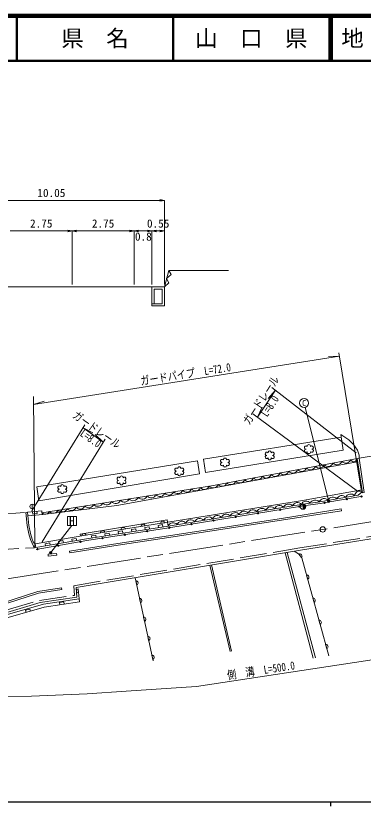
# Model space of a CAD drawing. Units: millimetres at full size, sheet at 1:1000, with parts at other scales. Extents: x 40000 to 680000, y 20000 to 380000.
# Drawn here: x 298023 to 375254, y 204000 to 380000 of the extents above; entities that cross this region are included whole.
import ezdxf
from ezdxf.enums import TextEntityAlignment as Align

# ---------------------------------------------------------------- set-up
doc = ezdxf.new("R2010")
doc.units = ezdxf.units.MM
doc.header["$LTSCALE"] = 1000
doc.linetypes.add('CHAIN', pattern=[18.5, 12, -1.5, 3.5, -1.5])
doc.linetypes.add('DASHED', pattern=[7.5, 6, -1.5])
for name, color, linetype, lineweight in [('M-BGD', 7, 'Continuous', 13), ('M-BMK', 2, 'CHAIN', 13), ('M-BMK-SRVR', 3, 'Continuous', 13), ('M-STR-HTXT', 7, 'Continuous', 13), ('M-STR-STRC', 7, 'Continuous', 13), ('M-TTL', 2, 'Continuous', 140), ('M-TTL-BAND', 7, 'Continuous', 25), ('M-TTL-LINE', 7, 'Continuous', 50)]:
    doc.layers.add(name, color=color, linetype=linetype, lineweight=lineweight)
doc.layers.add('M-TTL-TXT', color=7, linetype='Continuous')
doc.styles.add('ＭＳ ゴシック', font='')
doc.styles.get('ＭＳ ゴシック').set_extended_font_data('MS Gothic')

# ---------------------------------------------------------------- blocks, each defined once
blk = doc.blocks.new('open_arrow')
at = {"color": 0, "linetype": 'Continuous', "lineweight": -2}
blk.add_lwpolyline([(7.5, 1.25), (0, 0), (7.5, -1.25)], dxfattribs=at)

msp = doc.modelspace()

# ---------------------------------------------------------------- hatches: boundary and pattern name
at = {"layer": 'M-BGD'}
for points in [[(374748, 272938, -0.41421), (374870, 273111, -0.41421), (375043, 272989, -1)], [(361888, 270106), (361869, 271306, -1)], [(366540, 271524, -0.41421), (366663, 271697, -0.41421), (366836, 271575, -1)], [(371467, 272373, -0.41421), (371590, 272546, -0.41421), (371763, 272424, -1)], [(351722, 269200, -0.41421), (351846, 269372, -0.41421), (352018, 269248, -1)], [(356658, 270001, -0.41421), (356782, 270173, -0.41421), (356954, 270049, -1)], [(360940, 270696, -0.41421), (361064, 270868, -0.41421), (361236, 270744, -1)], [(341851, 267597, -0.41421), (341975, 267769, -0.41421), (342148, 267645, -1)], [(346787, 268398, -0.41421), (346911, 268570, -0.41421), (347083, 268446, -1)], [(331981, 265995, -0.41421), (332105, 266167, -0.41421), (332277, 266043, -1)], [(336916, 266796, -0.41421), (337040, 266968, -0.41421), (337212, 266844, -1)], [(322103, 264436, -1), (322399, 264482, -0.41421), (322274, 264311, -0.41421)], [(327042, 265215, -1), (327338, 265262, -0.41421), (327213, 265091, -0.41421)], [(312229, 262855, -1), (312524, 262906, -0.41421), (312402, 262733, -0.41421)], [(317164, 263656, -1), (317460, 263703, -0.41421), (317336, 263531, -0.41421)], [(302689, 261219, -1), (302985, 261270, -0.41421), (302863, 261097, -0.41421)], [(307301, 262010, -1), (307596, 262061, -0.41421), (307474, 261888, -0.41421)]]:
    msp.add_hatch(color=256, dxfattribs=at).paths.add_polyline_path(points)
at = {"layer": 'M-STR-HTXT'}
for points in [[(367739, 272081, -1), (367478, 271654, -0.41421), (367395, 271998, -0.41421)], [(306010, 260579, -1), (305571, 260340, -1)]]:
    msp.add_hatch(color=256, dxfattribs=at).paths.add_polyline_path(points)

# ---------------------------------------------------------------- linework, layer by layer
at = {"layer": 'M-BGD', "linetype": 'DASHED'}
for p, q in [((328299, 319643), (328299, 315393)), ((328799, 319143), (328799, 315893)), ((328799, 319143), (330549, 319143)), ((330549, 319143), (330549, 315893)), ((331049, 319643), (331049, 315393)), ((328299, 315893), (330549, 315893)), ((328299, 315393), (331049, 315393)), ((374351, 281496), (380686, 282561)), ((293965, 268924), (300266, 269396)), ((292715, 261003), (302211, 261548))]:
    msp.add_line(p, q, dxfattribs=at)
at = {"layer": 'M-BGD'}
for p, q in [((301660, 271226), (301660, 270226)), ((361888, 270106), (361869, 271306)), ((300266, 269396), (300654, 269445)), ((300654, 269445), (303780, 269779)), ((301720, 269559), (301773, 269062)), ((302767, 269168), (302714, 269665)), ((303780, 269779), (303881, 268944)), ((370372, 270179), (370435, 269784)), ((301773, 269062), (302767, 269168)), ((324722, 265760), (323735, 265604)), ((324800, 265266), (324722, 265760)), ((325821, 266288), (326800, 266443)), ((327686, 266228), (326698, 266072)), ((326698, 266072), (326776, 265578)), ((327764, 265734), (327686, 266228)), ((330649, 266696), (329661, 266540)), ((329661, 266540), (329739, 266046)), ((330203, 266980), (331181, 267134)), ((330727, 266202), (330649, 266696)), ((331759, 267226), (331898, 266387)), ((312678, 264200), (313654, 264368)), ((315832, 264357), (314845, 264201)), ((314845, 264201), (314923, 263707)), ((315910, 263863), (315832, 264357)), ((316820, 264867), (317799, 265022)), ((318796, 264825), (317808, 264669)), ((317808, 264669), (317886, 264175)), ((318874, 264331), (318796, 264825)), ((321759, 265293), (320771, 265137)), ((320771, 265137), (320849, 264643)), ((321408, 265591), (322387, 265746)), ((321837, 264799), (321759, 265293)), ((323735, 265604), (323812, 265111)), ((302309, 262422), (302453, 261584)), ((305554, 262624), (304568, 262454)), ((304568, 262454), (304653, 261962)), ((305638, 262131), (305554, 262624)), ((308511, 263131), (307525, 262962)), ((307525, 262962), (307609, 262469)), ((308595, 262638), (308511, 263131)), ((311467, 263638), (310482, 263469)), ((310482, 263469), (310566, 262976)), ((311552, 263145), (311467, 263638)), ((302453, 261584), (302211, 261548)), ((309923, 260800), (309994, 260406)), ((358386, 260526), (364628, 237046)), ((305187, 260086), (307075, 260284)), ((305187, 260086), (305223, 259688)), ((307075, 260284), (307146, 259891)), ((357892, 260444), (364135, 236964)), ((360932, 260116), (361558, 259349)), ((341172, 257651), (345649, 238433)), ((341517, 257708), (345994, 238491)), ((362650, 255508), (362913, 254552)), ((324547, 254873), (328523, 236388)), ((324687, 254224), (324895, 253256)), ((308161, 252626), (308221, 252231)), ((311976, 251444), (311898, 252432)), ((325544, 250240), (325752, 249271)), ((364076, 250327), (364339, 249372)), ((308689, 249474), (307700, 249324)), ((307700, 249324), (307775, 248830)), ((308764, 248979), (308689, 249474)), ((301119, 247909), (300157, 247635)), ((300157, 247635), (300294, 247154)), ((301256, 247428), (301119, 247909)), ((326431, 246115), (326639, 245147)), ((365425, 245428), (365688, 244473)), ((327350, 241844), (327558, 240876)), ((366910, 240032), (367173, 239077)), ((328250, 237660), (328458, 236692))]:
    msp.add_line(p, q, dxfattribs=at)
for points in [[(294299, 319643), (296799, 319643), (310549, 319643), (324299, 319643), (328299, 319643), (331049, 319643), (332032, 323310), (345285, 323310)], [(331540, 321477), (332560, 322410), (332032, 323310)], [(331049, 319643), (332069, 320576), (331540, 321477)], [(72972, 301655), (75410, 300187), (90656, 295408), (122006, 290494), (215201, 256655), (223947, 253890), (245957, 250013), (245920, 248474), (255035, 247460), (273263, 244113), (289024, 245087), (303413, 249343), (311608, 250514), (311427, 252682), (361284, 261010), (404333, 267918), (495220, 282385), (564808, 293152)], [(374351, 281496), (374355, 282136), (373972, 283248), (373139, 284557), (372091, 285605), (370293, 286753), (370827, 283306), (340214, 278310), (339749, 281257), (370382, 286181)], [(300732, 268675), (304030, 268956), (320478, 270955), (374026, 280671)], [(374351, 281496), (341555, 275354), (303831, 269361)], [(374351, 281496), (375448, 273845), (375092, 273789), (373911, 281414)], [(302309, 262422), (313614, 264361), (331844, 267239), (361795, 272101), (365505, 272748), (374986, 274472)], [(302520, 261190), (313817, 263128), (332041, 266005), (361980, 270865), (365684, 271376), (374284, 272859), (374896, 272963)], [(331898, 266387), (361921, 271260), (365623, 271771), (374114, 273235), (375060, 273999)], [(302211, 261548), (301987, 261875), (301558, 262685), (301307, 263349), (300884, 264640), (300551, 266483), (300266, 269396)], [(302309, 262422), (302121, 262588), (301914, 262876), (301685, 263482), (301273, 264738), (300947, 266538), (300654, 269445)], [(309923, 260800), (320687, 262484), (330517, 264015), (357063, 268066), (370372, 270179)], [(309994, 260406), (320749, 262089), (330577, 263620), (357125, 267670), (370434, 269784), (370435, 269784)], [(331759, 267226), (331682, 267743), (312319, 264581), (312386, 264150)], [(331898, 266387), (313752, 263522), (302453, 261584)], [(359909, 260781), (360879, 260181), (361611, 259284), (367614, 237474)], [(305223, 259688), (305226, 259688), (307131, 259888), (307146, 259891)], [(247647, 250111), (255442, 249496), (272615, 246742), (288979, 246891), (303043, 251443), (308221, 252231)], [(247678, 250509), (255489, 249893), (272645, 247142), (288914, 247290), (302951, 251834), (308161, 252626)], [(312180, 249495), (312075, 250188), (311898, 252432)], [(278923, 243037), (281009, 244173), (289376, 244767), (304210, 248999), (312075, 250188)], [(312180, 249495), (304359, 248314), (289498, 244074), (281210, 243486), (279176, 242378)]]:
    msp.add_lwpolyline(points, dxfattribs=at)
at = {"layer": 'M-BGD', "linetype": 'DASHED'}
msp.add_lwpolyline([(120495, 291237), (122131, 290981), (215362, 257128), (224067, 254377), (246467, 250431), (246431, 248920), (255108, 247955), (273294, 244616), (288937, 245583), (303306, 249833), (311070, 250942), (310891, 253099), (361204, 261504), (404254, 268412), (495143, 282879), (564723, 293645)], dxfattribs=at)
at = {"layer": 'M-BGD'}
msp.add_lwpolyline([(338385, 280937), (338859, 278019), (303101, 272016), (302701, 275092)], close=True, dxfattribs=at)
for centre, radius in [((374896, 272963), 150), ((301660, 270726), 500), ((361879, 270706), 600), ((366688, 271549), 150), ((371615, 272398), 150), ((351870, 269224), 150), ((356806, 270025), 150), ((361088, 270720), 150), ((341999, 267621), 150), ((346935, 268422), 150), ((332129, 266019), 150), ((337064, 266820), 150), ((322251, 264459), 150), ((327190, 265239), 150), ((312377, 262881), 150), ((317312, 263679), 150), ((302837, 261244), 150), ((307449, 262035), 150)]:
    msp.add_circle(centre, radius, dxfattribs=at)
for centre, radius, start, end in [((362544, 283875), 360, 37.6435, 270), ((362544, 283155), 360, 90, 322.3565), ((363184, 284155), 360, 90, 189.61526), ((363184, 284155), 360, 350.38474, 90), ((363824, 283875), 360, 270, 142.3565), ((363824, 283155), 360, 217.6435, 90), ((353825, 282477), 360, 37.6435, 270), ((353825, 281757), 360, 90, 322.3565), ((354465, 282757), 360, 90, 189.61526), ((354465, 282757), 360, 350.38474, 90), ((355105, 282477), 360, 270, 142.3565), ((355105, 281757), 360, 217.6435, 90), ((363184, 282875), 360, 170.38474, 270), ((363184, 282875), 360, 270, 9.61526), ((343890, 280886), 360, 37.6435, 270), ((343890, 280166), 360, 90, 322.3565), ((344530, 281166), 360, 90, 189.61526), ((344530, 279886), 360, 170.38474, 270), ((344530, 281166), 360, 350.38474, 90), ((344530, 279886), 360, 270, 9.61526), ((345170, 280886), 360, 270, 142.3565), ((345170, 280166), 360, 217.6435, 90), ((354465, 281477), 360, 170.38474, 270), ((354465, 281477), 360, 270, 9.61526), ((365500, 280438), 1160, 221.09414, 340.12376), ((367466, 280806), 1160, 221.09414, 340.12376), ((369432, 281174), 1160, 221.09414, 340.12376), ((371398, 281542), 1160, 221.09414, 340.12376), ((373168, 281450), 743, 203.9581, 357.2598), ((333730, 278942), 360, 37.6435, 270), ((333730, 278222), 360, 90, 322.3565), ((334370, 279222), 360, 90, 189.61526), ((334370, 279222), 360, 350.38474, 90), ((335010, 278942), 360, 270, 142.3565), ((335010, 278222), 360, 217.6435, 90), ((355671, 278597), 1160, 221.09414, 340.12376), ((357637, 278965), 1160, 221.09414, 340.12376), ((359603, 279333), 1160, 221.09414, 340.12376), ((361569, 279701), 1160, 221.09414, 340.12376), ((363534, 280069), 1160, 221.09414, 340.12376), ((320876, 276916), 360, 37.6435, 270), ((320876, 276196), 360, 90, 322.3565), ((321516, 277196), 360, 90, 189.61526), ((321516, 277196), 360, 350.38474, 90), ((322156, 276916), 360, 270, 142.3565), ((322156, 276196), 360, 217.6435, 90), ((334370, 277942), 360, 170.38474, 270), ((334370, 277942), 360, 270, 9.61526), ((345842, 276756), 1160, 221.09414, 340.12376), ((347808, 277124), 1160, 221.09414, 340.12376), ((349774, 277492), 1160, 221.09414, 340.12376), ((351740, 277860), 1160, 221.09414, 340.12376), ((353705, 278228), 1160, 221.09414, 340.12376), ((307716, 274962), 360, 37.6435, 270), ((307716, 274242), 360, 90, 322.3565), ((308356, 275242), 360, 90, 189.61526), ((308356, 275242), 360, 350.38474, 90), ((308996, 274962), 360, 270, 142.3565), ((308996, 274242), 360, 217.6435, 90), ((321516, 275916), 360, 170.38474, 270), ((321516, 275916), 360, 270, 9.61526), ((336003, 275068), 1160, 219.51067, 338.54029), ((337978, 275382), 1160, 219.51067, 338.54029), ((339953, 275695), 1160, 219.51067, 338.54029), ((341913, 276027), 1160, 220.6726, 339.70955), ((343876, 276387), 1160, 221.09414, 340.12376), ((308356, 273962), 360, 170.38474, 270), ((308356, 273962), 360, 270, 9.61526), ((326127, 273499), 1160, 219.51067, 338.54029), ((328102, 273813), 1160, 219.51067, 338.54029), ((330077, 274127), 1160, 219.51067, 338.54029), ((332053, 274440), 1160, 219.51067, 338.54029), ((334028, 274754), 1160, 219.51067, 338.54029), ((368528, 271675), 1160, 40.26662, 159.29624), ((370499, 272015), 1160, 40.26662, 159.29624), ((372470, 272354), 1160, 40.26662, 159.29624), ((374451, 273088), 1096, 56.25563, 179.12398), ((314275, 271617), 1160, 219.51067, 338.54029), ((316251, 271930), 1160, 219.51067, 338.54029), ((318226, 272244), 1160, 219.51067, 338.54029), ((320201, 272558), 1160, 219.51067, 338.54029), ((322176, 272872), 1160, 219.51067, 338.54029), ((324152, 273185), 1160, 219.51067, 338.54029), ((358643, 270132), 1160, 39.705, 158.73462), ((360617, 270452), 1160, 39.705, 158.73462), ((362583, 270753), 1160, 38.62534, 157.65955), ((364561, 271030), 1160, 38.34449, 157.37411), ((366556, 271337), 1160, 40.11742, 159.15098), ((304571, 270021), 991, 221.68506, 336.36591), ((306360, 270453), 1210, 223.27869, 334.77227), ((308350, 270675), 1160, 219.51067, 338.54029), ((310325, 270989), 1160, 219.51067, 338.54029), ((312300, 271303), 1160, 219.51067, 338.54029), ((346798, 268209), 1160, 39.705, 158.73462), ((348772, 268530), 1160, 39.705, 158.73462), ((350747, 268850), 1160, 39.705, 158.73462), ((352721, 269171), 1160, 39.705, 158.73462), ((354695, 269491), 1160, 39.705, 158.73462), ((356669, 269811), 1160, 39.705, 158.73462), ((336927, 266607), 1160, 39.705, 158.73462), ((338902, 266927), 1160, 39.705, 158.73462), ((340876, 267248), 1160, 39.705, 158.73462), ((342850, 267568), 1160, 39.705, 158.73462), ((344824, 267889), 1160, 39.705, 158.73462), ((321913, 265572), 505, 20.14228, 177.80047), ((326326, 266269), 505, 20.14228, 177.80047), ((330707, 266961), 505, 20.14228, 177.80047), ((332979, 265966), 1160, 39.705, 158.73462), ((334953, 266287), 1160, 39.705, 158.73462), ((313182, 264188), 505, 20.90265, 178.56084), ((317325, 264848), 505, 20.14228, 177.80047), ((361169, 259671), 505, 320.38654, 118.04473), ((362687, 255004), 505, 296.56058, 94.21877), ((324695, 253720), 505, 293.31111, 90.9693), ((312034, 251946), 505, 105.69446, 263.35265), ((325552, 249735), 505, 293.31111, 90.9693), ((364113, 249824), 505, 296.56058, 94.21877), ((326439, 245610), 505, 293.31111, 90.9693), ((365462, 244924), 505, 296.56058, 94.21877), ((327358, 241339), 505, 293.31111, 90.9693), ((366947, 239529), 505, 296.56058, 94.21877), ((328258, 237155), 505, 293.31111, 90.9693)]:
    msp.add_arc(centre, radius, start, end, dxfattribs=at)
at = {"layer": 'M-BMK'}
msp.add_line((295619, 254526), (564189, 296731), dxfattribs=at)
at = {"layer": 'M-BMK-SRVR'}
msp.add_circle((366268, 265628), 600, dxfattribs=at)
at = {"layer": 'M-STR-HTXT'}
for p, q in [((331049, 338906), (280799, 338906)), ((331049, 320143), (331049, 338907)), ((296799, 332096), (310549, 332096)), ((310549, 320143), (310549, 332097)), ((310549, 332096), (324299, 332096)), ((324299, 320143), (324299, 332097)), ((324299, 332096), (328299, 332096)), ((328299, 320143), (328299, 332097)), ((328299, 332096), (331049, 332096)), ((369870, 304963), (374832, 274568)), ((301948, 293480), (369999, 304175)), ((369999, 304175), (367544, 304135)), ((351745, 290600), (355729, 296646)), ((355729, 296646), (354106, 294804)), ((354953, 297250), (373660, 282705)), ((301931, 295199), (302247, 261857)), ((301948, 293480), (304296, 294195)), ((351745, 290600), (352798, 292818)), ((367608, 271868), (362367, 292805)), ((350719, 291360), (373978, 274128)), ((313392, 288888), (301570, 269737)), ((312994, 288243), (317459, 285075)), ((312994, 288243), (315174, 287115)), ((317854, 285722), (303908, 262875)), ((317459, 285075), (315674, 286761)), ((305790, 260460), (310502, 266479))]:
    msp.add_line(p, q, dxfattribs=at)
msp.add_lwpolyline([(67359, 278548), (160748, 244796), (165669, 243366), (173693, 241362), (182464, 239416), (192243, 237416), (203490, 235347), (210176, 234279), (216844, 233280), (223714, 232383), (235069, 231039), (248523, 229765), (256656, 229248), (270107, 228541), (279163, 228455), (301504, 228508), (313878, 229018), (322553, 229586), (334780, 230466), (338163, 230646), (569537, 265802)], dxfattribs=at)
for centre in [(367608, 271868), (305790, 260460)]:
    msp.add_circle(centre, 250, dxfattribs=at)
at = {"layer": 'M-STR-STRC'}
msp.add_lwpolyline([(309502, 266479), (311502, 266479), (311502, 268479), (309502, 268479)], close=True, dxfattribs=at)
msp.add_circle((362124, 293775), 1000, dxfattribs=at)
at = {"layer": 'M-TTL'}
msp.add_line((680000, 380000), (40000, 380000), dxfattribs=at)
at = {"layer": 'M-TTL-BAND'}
for p, q in [((40000, 205000), (579000, 205000)), ((368000, 205000), (368000, 204000))]:
    msp.add_line(p, q, dxfattribs=at)
at = {"layer": 'M-TTL-LINE'}
for p, q in [((298250, 380000), (298250, 370000)), ((333000, 380000), (333000, 370000)), ((367750, 380000), (367750, 370000)), ((368250, 380000), (368250, 370000)), ((40000, 370000), (680000, 370000))]:
    msp.add_line(p, q, dxfattribs=at)

# ---------------------------------------------------------------- block references
at = {"layer": 'M-STR-HTXT', "xscale": 133, "yscale": 133, "rotation": 180}
for p in [(331049, 338906), (310549, 332096), (324299, 332096), (328299, 332096), (331049, 332096)]:
    msp.add_blockref('open_arrow', p, dxfattribs=at)
at = {"layer": 'M-STR-HTXT', "xscale": 133, "yscale": 133}
for p in [(310549, 332096), (324299, 332096), (328299, 332096)]:
    msp.add_blockref('open_arrow', p, dxfattribs=at)

# ---------------------------------------------------------------- texts
at = {"layer": 'M-STR-HTXT', "style": 'ＭＳ ゴシック'}
for s, p in [('10.05', (305924, 339093)), ('2.75', (303674, 332284)), ('2.75', (317424, 332284)), ('0.55', (329674, 332284)), ('0.8', (326382, 329379))]:
    msp.add_text(s, height=1833, dxfattribs=at).set_placement(p, align=Align.BOTTOM_CENTER)
at = {"layer": 'M-STR-HTXT', "style": 'ＭＳ ゴシック', "width": 0.8}
for s, rotation, p in [('ガードパイプ\u3000L=72.0', 8.931, (335981, 298777)), ('ガードレール', 56.614, (353780, 293595)), ('ガードレール', 324.644, (315197, 286617)), ('側\u3000溝\u3000L=500.0', 8.64, (352743, 232809))]:
    msp.add_text(s, height=1833, rotation=rotation, dxfattribs=at).set_placement(p, align=Align.BOTTOM_CENTER)
for rotation, p in [(56.614, (353737, 293623)), (324.644, (315226, 286659))]:
    msp.add_text('L=8.0', height=1833, rotation=rotation, dxfattribs=at).set_placement(p, align=Align.TOP_CENTER)
at = {"layer": 'M-STR-STRC', "style": 'ＭＳ ゴシック'}
for s, height, p in [('C', 1320, (362124, 293775)), ('H', 1833, (310502, 267479))]:
    msp.add_text(s, height=height, dxfattribs=at).set_placement(p, align=Align.MIDDLE_CENTER)
at = {"layer": 'M-TTL-TXT', "style": 'ＭＳ ゴシック'}
for s, p in [('県\u3000名', (315625, 375000)), ('山\u3000口\u3000県', (350375, 375000))]:
    msp.add_text(s, height=3666, dxfattribs=at).set_placement(p, align=Align.MIDDLE_CENTER)
msp.add_text('地 名', height=3666, dxfattribs=at).set_placement((370380, 375000), align=Align.MIDDLE_LEFT)

doc.saveas('drawing.dxf')
